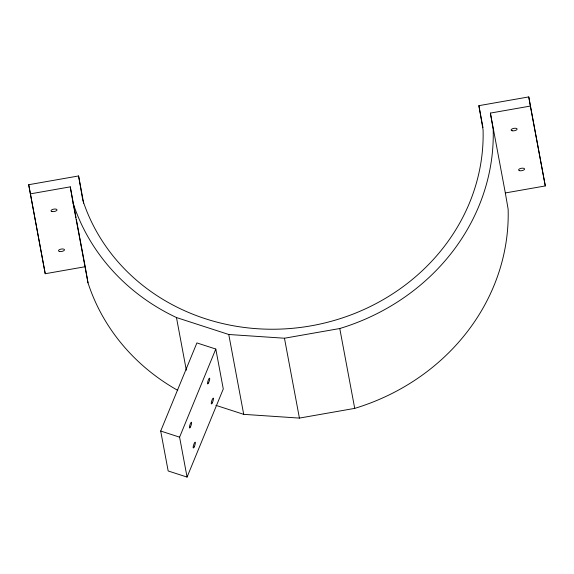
<?xml version="1.0" encoding="UTF-8"?>
<svg xmlns="http://www.w3.org/2000/svg" width="574" height="574" viewBox="0 0 574 574"><rect width="100%" height="100%" fill="white"/><g stroke="black" fill="none" stroke-linecap="round" stroke-linejoin="round"><path stroke-width="0.86" d="M160.691 431.038L196.904 342.922L215.802 349.042L223.279 388.971L187.067 477.087L168.168 470.967L160.691 431.038L179.59 437.158L187.067 477.087M179.59 437.158L215.802 349.042M79.786 237.751L85.21 266.716L45.231 273.733L28.7 184.713L78.581 175.953L83.675 203.16M78.581 175.953L82.771 200.111A204.968 187.827 -10.6 0 0 310.821 325.874A204.968 187.827 -10.6 0 0 483.071 129.824L478.881 105.666L528.769 96.913L545.3 185.933L505.328 192.95L490.383 113.092L530.354 106.068L545.3 185.933M30.286 193.876L70.265 186.851L76.012 217.568M70.265 186.851L73.07 203.045A215.114 197.119 -10.6 0 0 176.469 317.551L228.768 334.491L284.467 338.229L339.772 328.522A215.114 197.119 -10.6 0 0 493.188 129.279L490.383 113.092M215.874 405.33L243.713 414.349L299.413 418.094L354.718 408.379A215.114 197.119 -10.6 0 0 508.134 209.137L505.328 192.95M478.881 105.666L482.985 127.607M339.772 328.522L354.718 408.379M284.467 338.229L299.413 418.094M228.768 334.491L243.713 414.349M176.469 317.551L186.328 370.201M76.342 219.325L79.463 236M73.07 203.045L88.016 282.903A215.114 197.119 -10.6 0 0 177.768 390.37M28.7 184.713L45.231 273.733M528.769 96.913L530.354 106.068M85.354 267.563L88.016 282.903M52.047 211.548A3.042 1.22 -9.8 0 0 56.97 210.127A3.042 1.22 -9.8 0 0 53.023 209.309A3.042 1.22 -9.8 0 0 52.047 211.548M59.524 251.477A3.042 1.22 -9.8 0 0 64.439 250.063A3.042 1.22 -9.8 0 0 60.492 249.238A3.042 1.22 -9.8 0 0 59.524 251.477M519.614 170.693A3.042 1.22 -9.8 0 0 524.528 169.28A3.042 1.22 -9.8 0 0 520.582 168.455A3.042 1.22 -9.8 0 0 519.614 170.693M512.144 130.764A3.042 1.22 -9.8 0 0 517.059 129.344A3.042 1.22 -9.8 0 0 513.113 128.526A3.042 1.22 -9.8 0 0 512.144 130.764M208.556 382.894A3.042 0.624 -72 0 0 209.61 378.194A3.042 0.624 -72 0 0 207.695 382.076A3.042 0.624 -72 0 0 208.556 382.894M190.446 426.956A3.042 0.624 -72 0 0 191.501 422.249A3.042 0.624 -72 0 0 189.585 426.138A3.042 0.624 -72 0 0 190.446 426.956M194.184 446.924A3.042 0.624 -72 0 0 195.239 442.217A3.042 0.624 -72 0 0 193.323 446.098A3.042 0.624 -72 0 0 194.184 446.924M212.287 402.862A3.042 0.624 -72 0 0 213.349 398.155A3.042 0.624 -72 0 0 211.426 402.044A3.042 0.624 -72 0 0 212.287 402.862"/></g></svg>
